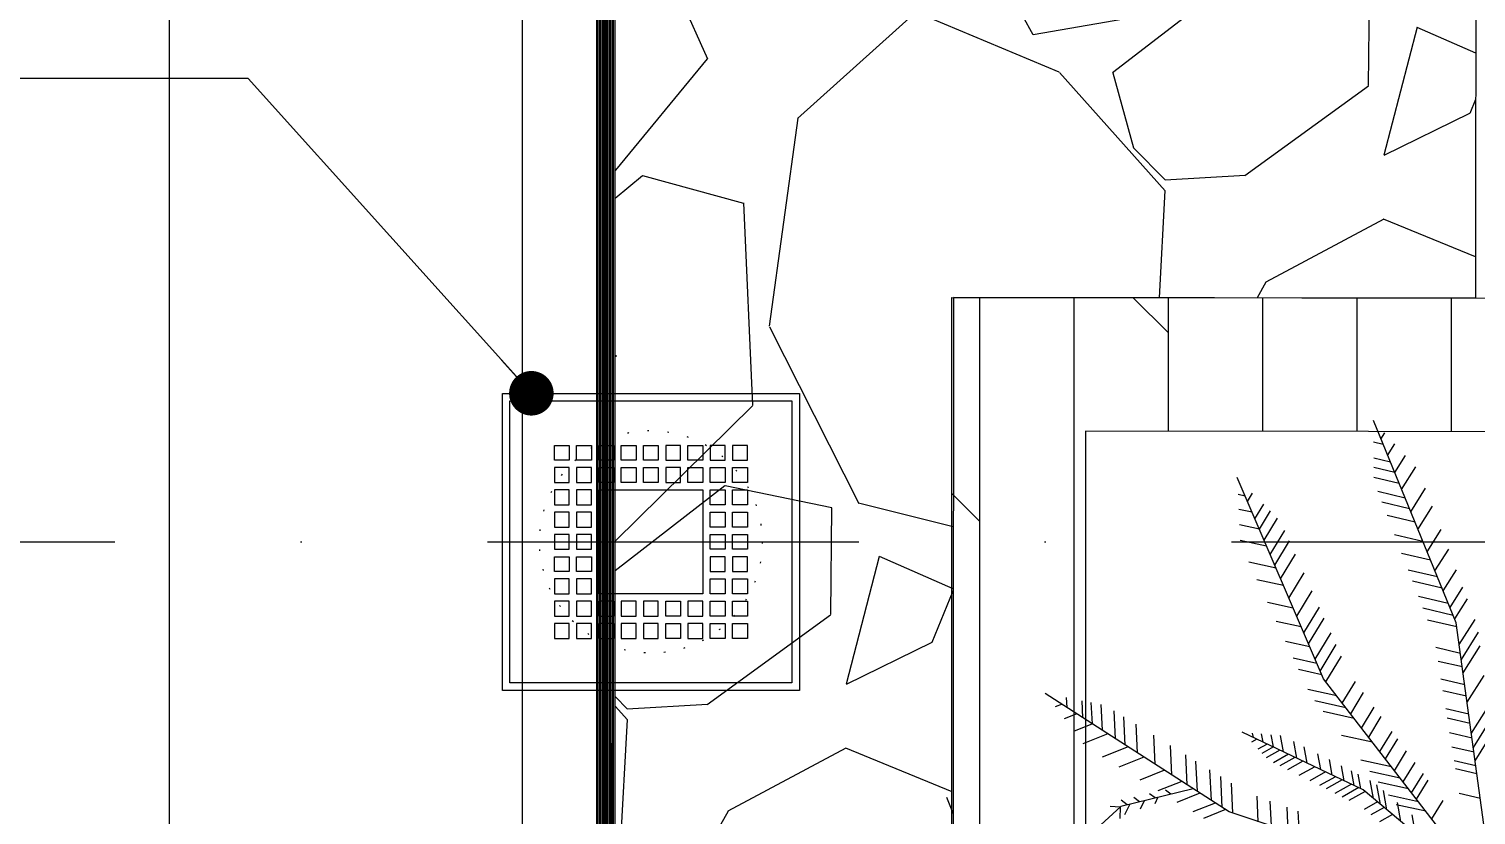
# Model space of a CAD drawing. Extents: x 58467 to 79089, y -33726 to -17391.
# Drawn here: x 68823 to 68920.4, y -19537.5 to -19484.5 of the extents above; entities that cross this region are included whole.
import ezdxf
from ezdxf.enums import TextEntityAlignment as Align

# ---------------------------------------------------------------- set-up
doc = ezdxf.new("R2010")
doc.units = 0
doc.header["$LTSCALE"] = 100
for name, pattern in [('DASHDOT', [1, 0.5, -0.25, 0, -0.25]), ('DASHDOT2', [0.5, 0.25, -0.125, 0, -0.125]), ('DOT', [0.25, 0, -0.25]), ('HIDDEN2', [0.1875, 0.125, -0.0625])]:
    doc.linetypes.add(name, pattern=pattern)
for name, color, linetype in [('3-cam', 4, 'Continuous'), ('BA_axis', 5, 'DASHDOT2'), ('BA_elev3', 8, 'Continuous'), ('BA_elev4', 252, 'Continuous'), ('BA_env_bound', 10, 'DASHDOT'), ('BA_env_landscp', 84, 'Continuous'), ('BA_mat_timber', 44, 'Continuous'), ('BA_symbol', 8, 'Continuous'), ('BA_text_material', 12, 'Continuous'), ('DTR', 24, 'Continuous'), ('Kompozit', 122, 'Continuous')]:
    doc.layers.add(name, color=color, linetype=linetype)
doc.styles.add('dim', font='simplex.shx', dxfattribs={"width": 0.7})
doc.styles.add('text1', font='arial.ttf', dxfattribs={"height": 20})
doc.dimstyles.new('1_100', dxfattribs={"dimtxt": 8, "dimasz": 3, "dimexe": 6, "dimexo": 0, "dimgap": 2, "dimtad": 0, "dimdec": 1, "dimzin": 11, "dimtxsty": 'dim', "dimblk": 'DOT', "dimcen": 0, "dimdle": 1.25, "dimclrt": 256, "dimadec": 0, "dimazin": 0, "dimtfac": 1.25, "dimtdec": 1, "dimtix": 1, "dimtofl": 0, "dimtmove": 1, "dimatfit": 3, "dimldrblk": 'DOT', "dimfxl": 20, "dimfxlon": 1, "dimtolj": 1, "dimtzin": 0, "dimarcsym": 0})

# ---------------------------------------------------------------- blocks, each defined once
blk = doc.blocks.new('*U176')
blk.add_line((0, 0), (0, -696))
at = {"linetype": 'Continuous', "style": 'text1'}
blk.add_attdef('1', text='', height=40, dxfattribs=at).set_placement((0, 38), align=Align.MIDDLE)
blk = doc.blocks.new('AXIS')
at = {"layer": 'BA_axis', "rotation": 90}
blk.add_blockref('*U176', (56.436, -31967.267), dxfattribs=at)
blk = doc.blocks.new('süzgeç')
for points in [[(44592.82, -25660.774), (44612.82, -25660.774), (44612.82, -25680.774), (44592.82, -25680.774)], [(44593.32, -25661.274), (44612.32, -25661.274), (44612.32, -25680.274), (44593.32, -25680.274)], [(44596.32, -25664.274), (44597.32, -25664.274), (44597.32, -25665.274), (44596.32, -25665.274)], [(44597.82, -25664.274), (44598.82, -25664.274), (44598.82, -25665.274), (44597.82, -25665.274)], [(44599.32, -25664.274), (44599.32, -25665.274), (44600.32, -25665.274), (44600.32, -25664.274)], [(44601.82, -25664.274), (44601.82, -25665.274), (44600.82, -25665.274), (44600.82, -25664.274)], [(44602.32, -25664.274), (44602.32, -25665.274), (44603.32, -25665.274), (44603.32, -25664.274)], [(44603.82, -25664.274), (44603.82, -25665.274), (44604.82, -25665.274), (44604.82, -25664.274)], [(44605.32, -25664.274), (44605.32, -25665.274), (44606.32, -25665.274), (44606.32, -25664.274)], [(44607.82, -25664.274), (44606.82, -25664.274), (44606.82, -25665.274), (44607.82, -25665.274)], [(44609.32, -25664.274), (44608.32, -25664.274), (44608.32, -25665.274), (44609.32, -25665.274)], [(44596.32, -25665.774), (44597.32, -25665.774), (44597.32, -25666.774), (44596.32, -25666.774)], [(44597.82, -25665.774), (44598.82, -25665.774), (44598.82, -25666.774), (44597.82, -25666.774)], [(44599.32, -25665.774), (44599.32, -25666.774), (44600.32, -25666.774), (44600.32, -25665.774)], [(44601.82, -25665.774), (44601.82, -25666.774), (44600.82, -25666.774), (44600.82, -25665.774)], [(44602.32, -25665.774), (44602.32, -25666.774), (44603.32, -25666.774), (44603.32, -25665.774)], [(44603.82, -25665.774), (44603.82, -25666.774), (44604.82, -25666.774), (44604.82, -25665.774)], [(44605.32, -25665.774), (44605.32, -25666.774), (44606.32, -25666.774), (44606.32, -25665.774)], [(44607.82, -25665.774), (44606.82, -25665.774), (44606.82, -25666.774), (44607.82, -25666.774)], [(44609.32, -25665.774), (44608.32, -25665.774), (44608.32, -25666.774), (44609.32, -25666.774)], [(44596.32, -25667.274), (44597.32, -25667.274), (44597.32, -25668.274), (44596.32, -25668.274)], [(44597.82, -25667.274), (44598.82, -25667.274), (44598.82, -25668.274), (44597.82, -25668.274)], [(44599.32, -25667.274), (44606.32, -25667.274), (44606.32, -25674.274), (44599.32, -25674.274)], [(44607.82, -25667.274), (44606.82, -25667.274), (44606.82, -25668.274), (44607.82, -25668.274)], [(44609.32, -25667.274), (44608.32, -25667.274), (44608.32, -25668.274), (44609.32, -25668.274)], [(44596.32, -25669.774), (44597.32, -25669.774), (44597.32, -25668.774), (44596.32, -25668.774)], [(44597.82, -25669.774), (44598.82, -25669.774), (44598.82, -25668.774), (44597.82, -25668.774)], [(44607.82, -25669.774), (44606.82, -25669.774), (44606.82, -25668.774), (44607.82, -25668.774)], [(44609.32, -25669.774), (44608.32, -25669.774), (44608.32, -25668.774), (44609.32, -25668.774)], [(44596.32, -25670.274), (44597.32, -25670.274), (44597.32, -25671.274), (44596.32, -25671.274)], [(44597.82, -25670.274), (44598.82, -25670.274), (44598.82, -25671.274), (44597.82, -25671.274)], [(44607.82, -25670.274), (44606.82, -25670.274), (44606.82, -25671.274), (44607.82, -25671.274)], [(44609.32, -25670.274), (44608.32, -25670.274), (44608.32, -25671.274), (44609.32, -25671.274)], [(44596.32, -25671.774), (44597.32, -25671.774), (44597.32, -25672.774), (44596.32, -25672.774)], [(44597.82, -25671.774), (44598.82, -25671.774), (44598.82, -25672.774), (44597.82, -25672.774)], [(44607.82, -25671.774), (44606.82, -25671.774), (44606.82, -25672.774), (44607.82, -25672.774)], [(44609.32, -25671.774), (44608.32, -25671.774), (44608.32, -25672.774), (44609.32, -25672.774)], [(44596.32, -25673.274), (44597.32, -25673.274), (44597.32, -25674.274), (44596.32, -25674.274)], [(44597.82, -25673.274), (44598.82, -25673.274), (44598.82, -25674.274), (44597.82, -25674.274)], [(44607.82, -25673.274), (44606.82, -25673.274), (44606.82, -25674.274), (44607.82, -25674.274)], [(44609.32, -25673.274), (44608.32, -25673.274), (44608.32, -25674.274), (44609.32, -25674.274)], [(44596.32, -25674.774), (44597.32, -25674.774), (44597.32, -25675.774), (44596.32, -25675.774)], [(44597.82, -25674.774), (44598.82, -25674.774), (44598.82, -25675.774), (44597.82, -25675.774)], [(44599.32, -25675.774), (44599.32, -25674.774), (44600.32, -25674.774), (44600.32, -25675.774)], [(44601.82, -25675.774), (44601.82, -25674.774), (44600.82, -25674.774), (44600.82, -25675.774)], [(44602.32, -25675.774), (44602.32, -25674.774), (44603.32, -25674.774), (44603.32, -25675.774)], [(44603.82, -25675.774), (44603.82, -25674.774), (44604.82, -25674.774), (44604.82, -25675.774)], [(44605.32, -25675.774), (44605.32, -25674.774), (44606.32, -25674.774), (44606.32, -25675.774)], [(44607.82, -25674.774), (44606.82, -25674.774), (44606.82, -25675.774), (44607.82, -25675.774)], [(44609.32, -25674.774), (44608.32, -25674.774), (44608.32, -25675.774), (44609.32, -25675.774)], [(44596.32, -25677.274), (44597.32, -25677.274), (44597.32, -25676.274), (44596.32, -25676.274)], [(44597.82, -25677.274), (44598.82, -25677.274), (44598.82, -25676.274), (44597.82, -25676.274)], [(44599.32, -25677.274), (44599.32, -25676.274), (44600.32, -25676.274), (44600.32, -25677.274)], [(44601.82, -25677.274), (44601.82, -25676.274), (44600.82, -25676.274), (44600.82, -25677.274)], [(44602.32, -25677.274), (44602.32, -25676.274), (44603.32, -25676.274), (44603.32, -25677.274)], [(44603.82, -25677.274), (44603.82, -25676.274), (44604.82, -25676.274), (44604.82, -25677.274)], [(44605.32, -25677.274), (44605.32, -25676.274), (44606.32, -25676.274), (44606.32, -25677.274)], [(44607.82, -25677.274), (44606.82, -25677.274), (44606.82, -25676.274), (44607.82, -25676.274)], [(44609.32, -25677.274), (44608.32, -25677.274), (44608.32, -25676.274), (44609.32, -25676.274)]]:
    blk.add_lwpolyline(points, close=True)
blk = doc.blocks.new('_Dot')
at = {"color": 0, "linetype": 'ByBlock', "lineweight": -2}
blk.add_line((-0.5, 0), (-1, 0), dxfattribs=at)
at = {"color": 0, "linetype": 'ByBlock', "const_width": 0.5}
blk.add_lwpolyline([(-0.25, 0, 1), (0.25, 0, 1)], format="xyb", close=True, dxfattribs=at)
blk = doc.blocks.new('A$C56216D09')
at = {"layer": '3-cam'}
for p, q in [((132.844, -356.394, 1.307), (132.844, -2119.438, 1.307)), ((133.344, -2119.231, 1.307), (133.344, -356.394, 1.307)), ((133.496, -2119.168, 1.307), (133.496, -356.394, 1.307)), ((133.996, -2118.96, 1.307), (133.996, -356.394, 1.307))]:
    blk.add_line(p, q, dxfattribs=at)
at = {"layer": '3-cam', "color": 1, "linetype": 'HIDDEN2', "ltscale": 5, "const_width": 0.152, "elevation": 1.307}
blk.add_lwpolyline([(133.419, -2119.199), (133.419, -356.393)], dxfattribs=at)
at = {"layer": 'DTR', "color": 252}
for p, q in [((132.944, -2119.396, 1.307), (132.944, -356.344, 1.307)), ((133.044, -2119.355, 1.307), (133.044, -356.344, 1.307)), ((133.144, -2119.313, 1.307), (133.144, -356.344, 1.307)), ((133.244, -2119.272, 1.307), (133.244, -356.344, 1.307)), ((133.596, -2119.126, 1.307), (133.596, -356.344, 1.307)), ((133.696, -2119.085, 1.307), (133.696, -356.344, 1.307)), ((133.796, -2119.043, 1.307), (133.796, -356.344, 1.307)), ((133.896, -2119.002, 1.307), (133.896, -356.344, 1.307))]:
    blk.add_line(p, q, dxfattribs=at)
at = {"layer": 'Kompozit', "elevation": 1.307}
for points in [[(92.261, -341.606), (104.139, -341.606), (103.936, -2132.48), (690.099, -2718.424), (2061.011, -2718.424), (2061.011, -2671.527)], [(127.844, -341.606), (127.844, -2122.714), (700.128, -2694.533), (2046.011, -2694.533), (2046.011, -2671.527)]]:
    blk.add_lwpolyline(points, dxfattribs=at)
blk = doc.blocks.new('MAVİ SEDİR')
for p, q in [((215585.4, 56269.6), (215565.4, 56282.2)), ((215608.6, 56272.8), (215588.8, 56285.2)), ((215619.2, 56274.2), (215599.5, 56286.6)), ((215629.2, 56275.6), (215609.6, 56287.9)), ((215542.1, 56263.6), (215523.2, 56275.5)), ((215553.2, 56265.2), (215532.9, 56278)), ((215563.2, 56266.5), (215543, 56279.3)), ((215601.3, 56271.8), (215597.3, 56254.6)), ((215612.3, 56273.3), (215608.3, 56256.3)), ((215622.9, 56274.7), (215619, 56258)), ((215633.1, 56276.1), (215629.2, 56259.7)), ((215639.1, 56276.9), (215635.2, 56260.7)), ((215657.5, 56279.5), (215653.8, 56263.6)), ((215501.8, 56251.5), (215486, 56261.5)), ((215514.4, 56256.7), (215499, 56266.4)), ((215522.9, 56260.2), (215507.8, 56269.7)), ((215528.9, 56261.8), (215523.7, 56239.9)), ((215548.8, 56264.6), (215544.4, 56246.1)), ((215558.9, 56266), (215554.7, 56247.7)), ((215572.2, 56267.8), (215568, 56249.9)), ((215580.9, 56269), (215576.7, 56251.3)), ((215594.4, 56270.8), (215590.3, 56253.5)), ((215472.6, 56239.5), (215455.8, 56250.1)), ((215486.9, 56245.4), (215470.6, 56255.7)), ((215499.7, 56250.7), (215494.5, 56228.5)), ((215511.2, 56255.4), (215506, 56233)), ((215520.2, 56259.1), (215514.9, 56236.4)), ((215672.8, 56243), (215658.9, 56251.5)), ((215455.7, 56232.6), (215438.4, 56243.5)), ((215478.8, 56242.1), (215473.7, 56220.4)), ((215491.4, 56247.3), (215486.2, 56225.3)), ((215658.1, 56231.6), (215643.8, 56240.3)), ((215667.1, 56238.6), (215662.3, 56216.2)), ((215425.8, 56220.4), (215408.7, 56231.1)), ((215442.5, 56227.2), (215424.9, 56238.4)), ((215450.4, 56230.5), (215445.4, 56209.5)), ((215464.9, 56236.4), (215459.9, 56215.1)), ((215645.1, 56221.6), (215630.5, 56230.5)), ((215653.3, 56227.9), (215638.9, 56236.7)), ((215659.9, 56233.1), (215655, 56210.6)), ((215683.9, 56230.7), (215669.8, 56228.2)), ((215413.1, 56215.2), (215400.2, 56223.3)), ((215421.3, 56218.5), (215416.8, 56199.6)), ((215432.2, 56223), (215427.4, 56202.5)), ((215440.3, 56226.3), (215435.4, 56205.6)), ((215627.9, 56208.3), (215612.8, 56217.5)), ((215636.7, 56215.1), (215621.8, 56224.1)), ((215642.2, 56219.4), (215637.3, 56196.6)), ((215650.2, 56225.5), (215645.2, 56202.9)), ((215674.7, 56219.7), (215660.4, 56217.2)), ((215388, 56204.9), (215383.4, 56207.8)), ((215392.1, 56206.6), (215390.4, 56199.4)), ((215400.2, 56209.9), (215391.6, 56215.3)), ((215405.3, 56212), (215402.4, 56199.5)), ((215413.1, 56215.2), (215409.4, 56199.5)), ((215622.4, 56204), (215607.2, 56213.3)), ((215633.7, 56212.8), (215628.7, 56189.9)), ((215665.9, 56209.2), (215651.5, 56206.7)), ((215664.2, 56207.2), (215669.7, 56197.2)), ((215669.5, 56213.5), (215674.9, 56203.7)), ((215604.7, 56190.4), (215589, 56199.9)), ((215611.6, 56195.7), (215596.1, 56205.1)), ((215615.2, 56198.5), (215610.2, 56175.4)), ((215657.5, 56199.2), (215644, 56196.9)), ((215661.9, 56204.5), (215647.4, 56201.9)), ((215660.1, 56202.4), (215665.8, 56192.2)), ((215586, 56175.9), (215569.7, 56185.7)), ((215594.1, 56182.2), (215578.1, 56191.9)), ((215597.5, 56184.8), (215592.4, 56161.5)), ((215647.8, 56184.7), (215636.8, 56182.7)), ((215650.2, 56189.8), (215639.4, 56187.9)), ((215649.4, 56188.2), (215656.4, 56175.7)), ((215652.3, 56193), (215659, 56180.9)), ((215570.1, 56163.6), (215550.8, 56175.3)), ((215589.5, 56178.6), (215584.4, 56155.2)), ((215644.2, 56177.2), (215633, 56175.2)), ((215643.6, 56175.9), (215650.4, 56163.7)), ((215646.9, 56182.8), (215653.7, 56170.4)), ((215553.1, 56155.5), (215533.4, 56167.5)), ((215562, 56159.3), (215542.1, 56171.4)), ((215580.6, 56171.8), (215575.9, 56150)), ((215640, 56168.2), (215628.4, 56166.2)), ((215637.6, 56163.4), (215644.3, 56151.5)), ((215641.2, 56170.9), (215647.9, 56158.8)), ((215520.9, 56141.7), (215501.8, 56153.2)), ((215533.4, 56147.1), (215514.1, 56158.8)), ((215541.6, 56150.6), (215522.2, 56162.4)), ((215556.3, 56156.9), (215552.4, 56139.1)), ((215564.7, 56160.5), (215560.9, 56143)), ((215635.9, 56159.7), (215624, 56157.6)), ((215633.7, 56155.2), (215640.2, 56143.4)), ((215507.2, 56135.8), (215488.4, 56147.2)), ((215528.9, 56145.1), (215524.8, 56126.4)), ((215543.8, 56151.5), (215539.8, 56133.3)), ((215627.3, 56141.8), (215614.7, 56139.5)), ((215631.1, 56149.6), (215618.8, 56147.4)), ((215629.6, 56146.4), (215636, 56134.9)), ((215685.1, 56143.7), (215666.9, 56142.8)), ((215474.6, 56121.8), (215456.6, 56132.8)), ((215482.6, 56125.3), (215464.4, 56136.3)), ((215492.7, 56129.6), (215474.3, 56140.8)), ((215497.9, 56131.8), (215493.6, 56111.9)), ((215514.7, 56139), (215510.5, 56119.7)), ((215622.6, 56131.8), (215610.4, 56129.6)), ((215624.4, 56135.6), (215630.7, 56124.3)), ((215626.7, 56140.4), (215633, 56129)), ((215682.3, 56135.4), (215664, 56134.6)), ((215455.6, 56113.7), (215441.9, 56122)), ((215463.8, 56117.2), (215447.2, 56127.3)), ((215484.9, 56126.2), (215480.4, 56105.8)), ((215618.9, 56124.2), (215609.8, 56122.5)), ((215616.7, 56119.5), (215620.6, 56112.6)), ((215618.9, 56124.2), (215623.7, 56115.6)), ((215621.3, 56129.1), (215627.1, 56118.7)), ((215678.1, 56122.7), (215659.4, 56121.8)), ((215434.8, 56104.8), (215428.5, 56108.6)), ((215447.9, 56110.4), (215436.9, 56117.1)), ((215455.6, 56113.7), (215452.4, 56098.8)), ((215468.3, 56119.1), (215464, 56099.4)), ((215611.8, 56109.2), (215608.5, 56108.6)), ((215615.3, 56116.5), (215609.1, 56115.4)), ((215613, 56111.7), (215615.2, 56107.7)), ((215674.9, 56112.9), (215655.9, 56112)), ((215430.8, 56103), (215429.6, 56097.7)), ((215442.9, 56108.2), (215440.7, 56098.3)), ((215668.6, 56093.9), (215646, 56092.8)), ((215665.8, 56088.3), (215672.5, 56071.7)), ((215659, 56077.7), (215636, 56076.6)), ((215664.3, 56085.8), (215641, 56084.7)), ((215660.9, 56080.5), (215667.6, 56063.7)), ((215652.3, 56067.2), (215629.5, 56066.1)), ((215653.5, 56069.1), (215660.4, 56051.8)), ((215647.4, 56059.6), (215624.9, 56058.6)), ((215644.8, 56055.5), (215651.9, 56037.7)), ((215650.2, 56064), (215663.4, 56009.9)), ((215640, 56048.2), (215617.8, 56047.1)), ((215654.3, 56047.4), (215651.2, 56043.3)), ((215631.9, 56035.6), (215610, 56034.6)), ((215636.4, 56042.6), (215643.7, 56024.2)), ((215657.1, 56035.6), (215654, 56031.4)), ((215656.6, 56037.7), (215661.6, 56035.3)), ((215623.4, 56022.4), (215601.9, 56021.4)), ((215626.5, 56027.2), (215634.1, 56008.3)), ((215660, 56023.9), (215656.7, 56019.5)), ((215659.2, 56027.4), (215665.6, 56024.3)), ((215617.5, 56013.2), (215596.2, 56012.2)), ((215618.8, 56015.3), (215626.5, 55995.9)), ((215662.3, 56014.7), (215658.9, 56010.2)), ((215661.8, 56016.5), (215669.8, 56012.7)), ((215612.8, 56005.9), (215591.7, 56004.9)), ((215609, 56000.1), (215616.5, 55981.3)), ((215663.4, 56009.9), (215695.2, 55975)), ((215663.9, 56009.4), (215663.5, 56001.9)), ((215663.9, 56009.4), (215672.4, 56009)), ((215606.4, 55996), (215587, 55995)), ((215597, 55981.4), (215584.2, 55980.8)), ((215601.6, 55988.5), (215585.5, 55987.7)), ((215601.6, 55988.5), (215607.2, 55974.4)), ((215589.3, 55969.5), (215581.9, 55969.1)), ((215594.1, 55976.8), (215597.8, 55967.4)), ((215586.9, 55965.8), (215588.9, 55960.7))]:
    blk.add_line(p, q)
for points in [[(215733.4, 56289.9), (215525.9, 56261.4), (215374.1, 56199.2)], [(215733.4, 56289.9), (215567.7, 56161.8), (215416.9, 56097.1)], [(215733.4, 56289.9), (215667.6, 56091.1), (215578.8, 55953.1)], [(215733.4, 56289.9), (215651.1, 56191.6), (215607.8, 56100.9)]]:
    blk.add_lwpolyline(points)

msp = doc.modelspace()

# ---------------------------------------------------------------- hatches: boundary and pattern name
at = {"layer": 'BA_elev4'}
h = msp.add_hatch(dxfattribs=at)
h.set_pattern_fill('GRAVEL', color=256, scale=2, angle=224.5302)
h.set_pattern_definition([(92.5429865, (26796.0648, 12386.34), (-30.9127423, 610.93142198), [6.83443, -676.609673]), (49.49994, (26795.7615, 12393.1677), (-398.94692368, -463.71775046), [11.728094, -1161.08098]), (357.040646, (26803.3783, 12402.0858), (-754.0216222, 42.10502648), [8.26963, -818.694456]), (131.803888, (26808.5956, 12425.0333), (676.29131219, -759.91229827), [10.68009, -1057.32875]), (157.363853, (26801.4764, 12432.9946), (608.57515158, -256.44579325), [10.472674, -1036.796155]), (221.803888, (26791.8105, 12437.0253), (759.91229827, 676.29131219), [10.68009, -1057.32875]), (262.2244395, (26783.8492, 12429.9061), (114.533728223, 825.27218849), [14.123873, -1398.262306]), (296.7855274, (26781.9383, 12415.912), (530.255773965, -1046.092698654), [13.33439, -1320.10513]), (345.9597646, (26787.9475, 12404.0085), (752.843487, -185.78429451), [10.71626, -1060.910914]), (39.766557, (26798.3437, 12401.4087), (-433.98314148, -355.66376384), [12.234266, -599.47874]), (86.9276368, (26807.7476, 12409.2345), (42.69409434, 825.86125609), [15.82156, -1566.33545]), (3.344274, (26772.387, 12390.1264), (467.25215417, 32.0908775), [5.40009, -534.611316]), (35.9994334, (26777.778, 12390.4414), (-542.03712601, -390.69997955), [10.27364, -1017.09278]), (89.5302, (26786.09, 12396.48), (-35.625283, 36.21435), [7.184187, -64.65786]), (67.72879, (26792.9, 12394.628), (-109.8211875, -250.55511725), [3.868826, -383.012447]), (156.331609, (26794.366, 12398.208), (143.0902002, -73.0177691), [5.47131, -268.09506]), (255.493956, (26789.355, 12400.405), (-37.392486, -179.304551), [8.886393, -287.325963]), (26.09525, (26787.129, 12391.802), (-108.0539847, -35.0362156), [6.425743, -154.21796]), (240.9197393, (26815.3703, 12418.871), (-255.26765807, -464.89588377), [9.00176, -891.176533]), (294.876375, (26810.995, 12411.004), (-247.02071163, 540.85899089), [7.55198, -747.644314]), (157.72879, (26794.254, 12384.559), (250.55511725, -109.8211875), [7.7376, -379.14367]), (208.1406587, (26787.0936, 12387.4913), (469.01935696, 247.60977929), [9.00176, -891.176533]), (203.974154, (26793.2826, 12441.324), (252.32232006, 105.69771425), [8.680704, -425.354686]), (159.3053396, (26785.3508, 12437.7967), (572.94986854, -220.2314422), [7.27344, -720.07187]), (291.331609, (26758.2666, 12420.417), (105.6977143, -252.32232006), [7.7376, -379.14367]), (241.8842237, (26761.0813, 12413.2093), (328.28542714, 607.986084), [8.515655, -843.04752]), (293.974154, (26776.0116, 12437.873), (-105.69771425, 252.32232006), [4.34035, -429.69504]), (325.840131, (26760.439, 12422.554), (178.7154834, -109.2321199), [2.59029, -256.4399]), (30.493956, (26762.583, 12421.1), (-144.2683354, -70.6614987), [10.472674, -198.98109]), (50.539205, (26771.607, 12426.4143), (-326.51822435, -392.46718228), [9.70534, -960.827297]), (168.220267, (26786.149, 12403.664), (107.464917, -36.8034183), [7.32648, -175.835527]), (217.6874256, (26778.9764, 12405.1597), (-686.894529064, -533.2011121), [12.791135, -1266.32018]), (285.475595, (26768.854, 12397.34), (-104.51957904, 396.00158787), [5.230165, -517.787846]), (314.5302, (26770.25, 12392.3), (71.839634, -0.58907), [3.048, -47.752]), (344.786636, (26773.4, 12426.0403), (-394.23438506, 110.9993227), [7.05734, -698.678815]), (272.5429865, (26780.21, 12424.1884), (30.9127423, -610.93142198), [13.66886, -669.775244]), (224.5302, (26780.817, 12410.533), (-0.58907, -71.839634), [13.208, -37.592]), (189.8350455, (26771.401, 12401.2704), (-611.52048952, -102.75237657), [8.03219, -795.186334]), (118.584803, (26763.487, 12399.8984), (-106.2867819, 180.4826862), [7.39658, -362.433]), (72.1761744, (26759.9477, 12406.3934), (331.81983286, 1039.02388737), [12.0429, -1192.24929]), (39.9562778, (26763.634, 12417.8583), (506.41184293, 426.91433021), [12.74059, -1261.31693])])
h.paths.add_polyline_path([(68925.12, -19634.019), (68862.467, -19634.019), (68862.467, -19181.496), (68945.006, -19181.496), (68945.006, -19226.496), (68885.021, -19226.496), (68885.02, -19312.79), (68920.547, -19312.79), (68920.403, -19502.644), (68885.247, -19502.617), (68885.181, -19588.912), (68925.12, -19588.957)])
at = {"layer": 'BA_mat_timber'}
h = msp.add_hatch(dxfattribs=at)
h.set_pattern_fill('DOLMIT', color=256, angle=90)
h.set_pattern_definition([(90, (26786.514, 12448.2046), (-6.35, 4e-16), []), (135, (26786.514, 12448.205), (-12.6999913, -12.6999913), [8.980256, -17.960512])])
h.paths.add_polyline_path([(68885.135, -19588.912), (68885.134, -19502.617), (68979.381, -19502.704), (68979.382, -19588.998)])
h.paths.add_polyline_path([(68894.134, -19579.912), (68970.382, -19579.998), (68970.382, -19511.704), (68894.134, -19511.617)], flags=16)

# ---------------------------------------------------------------- linework, layer by layer
at = {"layer": 'BA_elev3', "linetype": 'DOT', "ltscale": 0.05}
msp.add_circle((68864.869, -19519.062), 7.5, dxfattribs=at)
at = {"layer": 'BA_elev4'}
msp.add_lwpolyline([(68925.12, -19634.019), (68862.467, -19634.019), (68862.467, -19181.496), (68945.006, -19181.496), (68945.006, -19226.496), (68885.021, -19226.496), (68885.02, -19312.79), (68920.547, -19312.79), (68920.403, -19502.644), (68885.247, -19502.617), (68885.181, -19588.912), (68925.12, -19588.957)], close=True, dxfattribs=at)
at = {"layer": 'BA_env_bound'}
msp.add_lwpolyline([(70866.979, -18935.406), (70878.299, -18760.772), (68872.444, -18630.754), (68838.532, -21622.66), (70882.103, -21460.43)], dxfattribs=at)
at = {"layer": 'BA_mat_timber'}
for points in [[(68885.134, -19588.912), (68885.134, -19502.617), (68979.382, -19502.704), (68979.382, -19588.998)], [(68894.134, -19511.617), (68894.134, -19579.912), (68970.382, -19579.998), (68970.382, -19511.704)]]:
    msp.add_lwpolyline(points, close=True, dxfattribs=at)

# ---------------------------------------------------------------- block references
msp.add_blockref('A$C56216D09', (68728.358, -18634.533, -1.307))
at = {"layer": 'BA_axis'}
msp.add_blockref('AXIS', (68546.932, 12448.205), dxfattribs=at)
at = {"layer": 'BA_env_landscp', "xscale": 0.08979415038844869, "yscale": 0.08979415038844869, "zscale": 0.08979415038844869, "rotation": 269.9997711733112}
msp.add_blockref('MAVİ SEDİR', (63867.238, -171.538, 0), dxfattribs=at)
at = {"layer": 'BA_symbol', "rotation": 180}
msp.add_blockref('süzgeç', (113467.688, -45189.836), dxfattribs=at)

# ---------------------------------------------------------------- leaders
at = {"layer": 'BA_text_material', "color": 9}
msp.add_leader([(68856.82, -19509.057), (68837.752, -19487.852), (68812.752, -19487.852)], dimstyle='1_100', override={"dimgap": 2, "dimtad": 0, "dimldrblk": 'Dot'}, dxfattribs=at)

doc.saveas('drawing.dxf')
